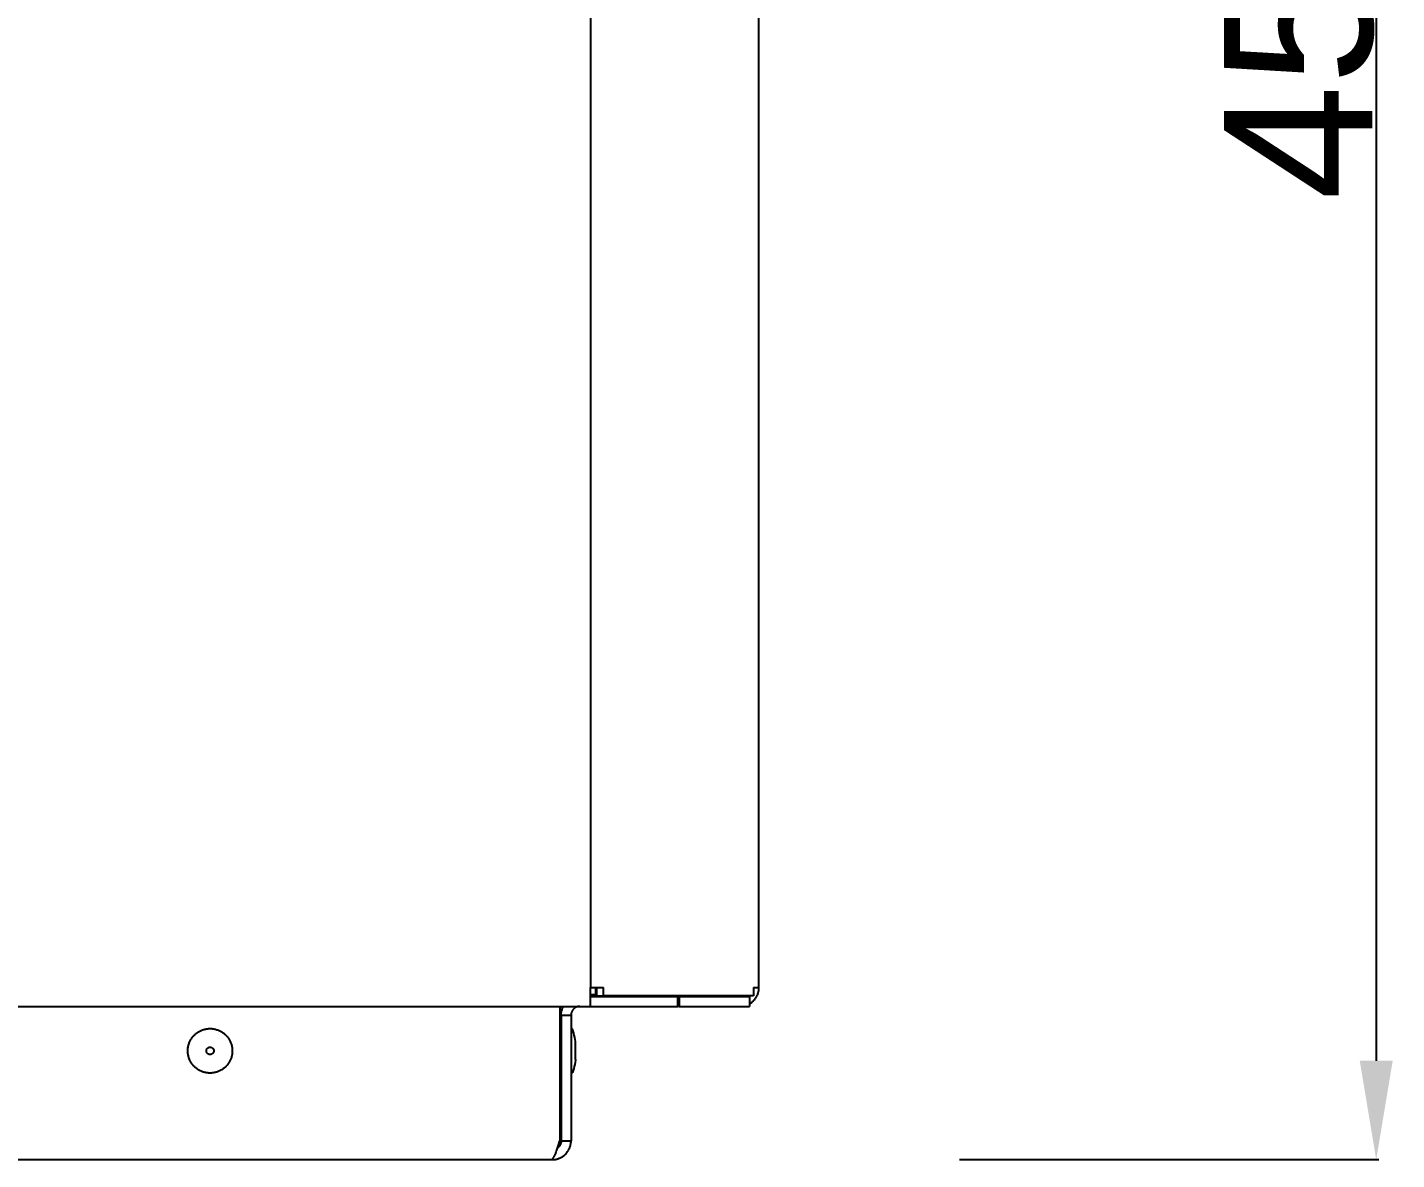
# Model space of a CAD drawing. Header units: millimetres. Extents: x -1893 to 2799, y -925 to 2353.
# Drawn here: x 1145.7 to 1422.6, y 1510.9 to 1739.9 of the extents above; entities that cross this region are included whole.
import ezdxf

# ---------------------------------------------------------------- set-up
doc = ezdxf.new("R2010")
doc.units = ezdxf.units.MM
doc.header["$MEASUREMENT"] = 0
doc.layers.add('Domyślny', color=7, linetype='Continuous', true_color=0x000000)
doc.layers.add('Utwórz2D linie widoczne', color=7, linetype='Continuous', true_color=0x000000)
doc.styles.add('Arial', font='')
doc.styles.get('Arial').set_extended_font_data('Arial')
doc.dimstyles.new('Domyślny', dxfattribs={"dimtxt": 30, "dimasz": 20, "dimexe": 0.5, "dimexo": 0.5, "dimgap": 0.25, "dimtad": 1, "dimtoh": 1, "dimdec": 0, "dimzin": 1, "dimdsep": 46, "dimtxsty": 'Arial', "dimcen": 0.5, "dimazin": 0, "dimtfac": 1, "dimtdec": 4, "dimtix": 1, "dimtmove": 1, "dimatfit": 3, "dimfxl": 0, "dimtolj": 1, "dimtzin": 1, "dimarcsym": 0})

# ---------------------------------------------------------------- blocks, each defined once
blk = doc.blocks.new('*D1')
at = {"layer": 'Defpoints', "color": 0}
for p in [(1333.64, 1968.9), (1333.64, 1510.9), (1418.43, 1510.9)]:
    blk.add_point(p, dxfattribs=at)
at = {"layer": 'Domyślny', "color": 0, "lineweight": -2}
for p, q in [((1334.14, 1968.9), (1418.93, 1968.9)), ((1418.43, 1948.9), (1418.43, 1530.9)), ((1334.14, 1510.9), (1418.93, 1510.9))]:
    blk.add_line(p, q, dxfattribs=at)
at = {"layer": 'Domyślny', "color": 0}
for points in [[(1421.77, 1948.9), (1415.1, 1948.9), (1418.43, 1968.9)], [(1415.1, 1530.9), (1421.77, 1530.9), (1418.43, 1510.9)]]:
    blk.add_solid(points, dxfattribs=at)
at = {"layer": 'Domyślny', "color": 0, "insert": (1402.87, 1739.9), "char_height": 30, "attachment_point": 5, "rotation": 90, "style": 'Arial'}
blk.add_mtext('\\A1;458', dxfattribs=at)

msp = doc.modelspace()

# ---------------------------------------------------------------- linework, layer by layer
at = {"layer": 'Domyślny'}
msp.add_line((1259.51, 1965.1), (1259.51, 1545.7), dxfattribs=at)
at = {"layer": 'Utwórz2D linie widoczne'}
for p, q in [((1293.61, 1545.7), (1293.61, 1965.1)), ((1259.51, 1545.7), (1262.2, 1545.7)), ((1259.51, 1541.9), (1259.51, 1545.7)), ((1260.61, 1544.2), (1260.61, 1545.7)), ((1260.78, 1545.7), (1260.78, 1544)), ((1262.2, 1544), (1262.2, 1545.7)), ((1292.5, 1545.7), (1293.61, 1545.7)), ((1292.5, 1545.7), (1292.5, 1544)), ((1293.53, 1544.92), (1293.56, 1545.05)), ((1293.56, 1545.05), (1293.58, 1545.18)), ((1293.58, 1545.18), (1293.59, 1545.31)), ((1293.59, 1545.31), (1293.6, 1545.44)), ((1293.6, 1545.44), (1293.61, 1545.57)), ((1293.61, 1545.57), (1293.61, 1545.7)), ((1260.61, 1544.2), (1259.51, 1544.2)), ((1259.51, 1543.9), (1260.78, 1543.9)), ((1260.78, 1544.2), (1260.61, 1544.2)), ((1260.78, 1544), (1262.2, 1544)), ((1260.78, 1543.9), (1263.61, 1543.9)), ((1292.5, 1544), (1262.2, 1544)), ((1263.61, 1543.9), (1277.21, 1543.9)), ((1277.21, 1541.9), (1277.21, 1543.9)), ((1277.21, 1543.9), (1277.49, 1543.9)), ((1277.49, 1543.9), (1291.08, 1543.9)), ((1277.49, 1543.9), (1277.49, 1541.9)), ((1289.92, 1543.9), (1289.86, 1543.9)), ((1289.98, 1543.91), (1289.92, 1543.9)), ((1290.04, 1543.91), (1289.98, 1543.91)), ((1290.1, 1543.92), (1290.04, 1543.91)), ((1290.16, 1543.93), (1290.1, 1543.92)), ((1290.22, 1543.95), (1290.16, 1543.93)), ((1290.28, 1543.96), (1290.22, 1543.95)), ((1290.34, 1543.98), (1290.28, 1543.96)), ((1290.4, 1544), (1290.34, 1543.98)), ((1291.08, 1543.9), (1291.67, 1543.9)), ((1291.67, 1543.9), (1291.67, 1541.9)), ((1291.67, 1542.38), (1291.78, 1542.45)), ((1291.78, 1542.45), (1291.89, 1542.52)), ((1291.89, 1542.52), (1292, 1542.59)), ((1292, 1542.59), (1292.1, 1542.67)), ((1292.1, 1542.67), (1292.21, 1542.75)), ((1292.21, 1542.75), (1292.31, 1542.83)), ((1292.31, 1542.83), (1292.4, 1542.92)), ((1292.4, 1542.92), (1292.5, 1543.01)), ((1292.5, 1543.01), (1292.59, 1543.1)), ((1292.59, 1543.1), (1292.67, 1543.2)), ((1292.67, 1543.2), (1292.76, 1543.3)), ((1292.76, 1543.3), (1292.84, 1543.4)), ((1292.84, 1543.4), (1292.91, 1543.51)), ((1292.91, 1543.51), (1292.99, 1543.61)), ((1292.99, 1543.61), (1293.06, 1543.72)), ((1293.06, 1543.72), (1293.12, 1543.83)), ((1293.12, 1543.83), (1293.18, 1543.95)), ((1293.18, 1543.95), (1293.24, 1544.06)), ((1293.24, 1544.06), (1293.3, 1544.18)), ((1293.3, 1544.18), (1293.35, 1544.3)), ((1293.35, 1544.3), (1293.39, 1544.42)), ((1293.39, 1544.42), (1293.43, 1544.55)), ((1293.43, 1544.55), (1293.47, 1544.67)), ((1293.47, 1544.67), (1293.5, 1544.8)), ((1293.5, 1544.8), (1293.53, 1544.92)), ((867.71, 1541.9), (1259.51, 1541.9)), ((1253.33, 1541.9), (1253.33, 1540.1)), ((1253.4, 1540.1), (1253.33, 1540.1)), ((1253.4, 1514.7), (1253.4, 1540.1)), ((1253.61, 1540.22), (1253.62, 1540.35)), ((1253.61, 1540.1), (1253.61, 1540.22)), ((1253.61, 1540.1), (1255.61, 1540.1)), ((1253.61, 1540.1), (1253.61, 1514.7)), ((1253.62, 1540.35), (1253.63, 1540.47)), ((1253.63, 1540.47), (1253.64, 1540.6)), ((1253.64, 1540.6), (1253.66, 1540.72)), ((1253.66, 1540.72), (1253.69, 1540.84)), ((1253.69, 1540.84), (1253.71, 1540.97)), ((1253.71, 1540.97), (1253.74, 1541.09)), ((1253.74, 1541.09), (1253.78, 1541.21)), ((1253.78, 1541.21), (1253.82, 1541.33)), ((1253.82, 1541.33), (1253.86, 1541.44)), ((1253.86, 1541.44), (1253.9, 1541.56)), ((1253.9, 1541.56), (1253.95, 1541.67)), ((1253.95, 1541.67), (1254.01, 1541.79)), ((1254.01, 1541.79), (1254.07, 1541.9)), ((1255.62, 1540.22), (1255.61, 1540.16)), ((1255.61, 1540.16), (1255.61, 1540.1)), ((1255.61, 1540.1), (1255.61, 1514.7)), ((1255.63, 1540.35), (1255.62, 1540.28)), ((1255.62, 1540.28), (1255.62, 1540.22)), ((1255.64, 1540.41), (1255.63, 1540.35)), ((1255.65, 1540.47), (1255.64, 1540.41)), ((1255.66, 1540.53), (1255.65, 1540.47)), ((1255.68, 1540.59), (1255.66, 1540.53)), ((1255.7, 1540.65), (1255.68, 1540.59)), ((1255.72, 1540.71), (1255.7, 1540.65)), ((1255.74, 1540.76), (1255.72, 1540.71)), ((1255.76, 1540.82), (1255.74, 1540.76)), ((1255.79, 1540.88), (1255.76, 1540.82)), ((1255.82, 1540.93), (1255.79, 1540.88)), ((1255.85, 1540.99), (1255.82, 1540.93)), ((1255.88, 1541.04), (1255.85, 1540.99)), ((1255.91, 1541.09), (1255.88, 1541.04)), ((1255.95, 1541.14), (1255.91, 1541.09)), ((1255.98, 1541.19), (1255.95, 1541.14)), ((1256.02, 1541.24), (1255.98, 1541.19)), ((1256.06, 1541.29), (1256.02, 1541.24)), ((1256.1, 1541.33), (1256.06, 1541.29)), ((1256.15, 1541.38), (1256.1, 1541.33)), ((1256.19, 1541.42), (1256.15, 1541.38)), ((1256.24, 1541.46), (1256.19, 1541.42)), ((1256.29, 1541.5), (1256.24, 1541.46)), ((1256.33, 1541.54), (1256.29, 1541.5)), ((1256.38, 1541.58), (1256.33, 1541.54)), ((1256.44, 1541.61), (1256.38, 1541.58)), ((1256.49, 1541.64), (1256.44, 1541.61)), ((1256.54, 1541.67), (1256.49, 1541.64)), ((1256.6, 1541.7), (1256.54, 1541.67)), ((1256.65, 1541.73), (1256.6, 1541.7)), ((1256.71, 1541.76), (1256.65, 1541.73)), ((1256.77, 1541.78), (1256.71, 1541.76)), ((1256.83, 1541.8), (1256.77, 1541.78)), ((1256.88, 1541.82), (1256.83, 1541.8)), ((1256.94, 1541.84), (1256.88, 1541.82)), ((1257, 1541.85), (1256.94, 1541.84)), ((1257.06, 1541.86), (1257, 1541.85)), ((1257.13, 1541.88), (1257.06, 1541.86)), ((1257.19, 1541.88), (1257.13, 1541.88)), ((1257.25, 1541.89), (1257.19, 1541.88)), ((1257.31, 1541.9), (1257.25, 1541.89)), ((1257.37, 1541.9), (1257.31, 1541.9)), ((1259.51, 1541.9), (1260.78, 1541.9)), ((1260.78, 1541.9), (1263.61, 1541.9)), ((1263.61, 1541.9), (1277.21, 1541.9)), ((1277.49, 1541.9), (1277.21, 1541.9)), ((1277.49, 1541.9), (1291.08, 1541.9)), ((1291.08, 1541.9), (1291.67, 1541.9)), ((1180.13, 1536.66), (1180.26, 1536.74)), ((1180.26, 1536.74), (1180.4, 1536.82)), ((1180.4, 1536.82), (1180.53, 1536.89)), ((1180.53, 1536.89), (1180.67, 1536.96)), ((1180.67, 1536.96), (1180.81, 1537.02)), ((1180.81, 1537.02), (1180.96, 1537.08)), ((1180.96, 1537.08), (1181.1, 1537.14)), ((1181.1, 1537.14), (1181.25, 1537.19)), ((1181.25, 1537.19), (1181.4, 1537.23)), ((1181.4, 1537.23), (1181.55, 1537.27)), ((1181.55, 1537.27), (1181.7, 1537.31)), ((1181.7, 1537.31), (1181.85, 1537.33)), ((1181.85, 1537.33), (1182.01, 1537.36)), ((1182.01, 1537.36), (1182.16, 1537.38)), ((1182.16, 1537.38), (1182.32, 1537.39)), ((1182.32, 1537.39), (1182.47, 1537.4)), ((1182.47, 1537.4), (1182.63, 1537.4)), ((1182.63, 1537.4), (1182.78, 1537.4)), ((1182.78, 1537.4), (1182.94, 1537.39)), ((1182.94, 1537.39), (1183.09, 1537.37)), ((1183.09, 1537.37), (1183.25, 1537.35)), ((1183.25, 1537.35), (1183.4, 1537.33)), ((1183.4, 1537.33), (1183.55, 1537.3)), ((1183.55, 1537.3), (1183.7, 1537.26)), ((1183.7, 1537.26), (1183.85, 1537.22)), ((1183.85, 1537.22), (1184, 1537.18)), ((1184, 1537.18), (1184.15, 1537.13)), ((1184.15, 1537.13), (1184.29, 1537.07)), ((1184.29, 1537.07), (1184.44, 1537.01)), ((1184.44, 1537.01), (1184.58, 1536.95)), ((1184.58, 1536.95), (1184.72, 1536.87)), ((1184.72, 1536.87), (1184.85, 1536.8)), ((1184.85, 1536.8), (1184.99, 1536.72)), ((1255.71, 1537.4), (1255.61, 1537.4)), ((1255.72, 1537.4), (1255.71, 1537.4)), ((1255.73, 1537.4), (1255.72, 1537.4)), ((1255.74, 1537.4), (1255.73, 1537.4)), ((1255.73, 1537.4), (1255.73, 1537.4)), ((1255.75, 1537.4), (1255.74, 1537.4)), ((1255.75, 1537.39), (1255.75, 1537.4)), ((1255.76, 1537.39), (1255.75, 1537.39)), ((1255.77, 1537.39), (1255.76, 1537.39)), ((1255.78, 1537.39), (1255.77, 1537.39)), ((1255.77, 1537.39), (1255.77, 1537.39)), ((1255.79, 1537.38), (1255.78, 1537.39)), ((1255.8, 1537.38), (1255.79, 1537.38)), ((1255.79, 1537.38), (1255.79, 1537.38)), ((1255.81, 1537.38), (1255.8, 1537.38)), ((1255.81, 1537.37), (1255.81, 1537.38)), ((1255.82, 1537.37), (1255.81, 1537.37)), ((1255.82, 1537.36), (1255.82, 1537.37)), ((1255.83, 1537.36), (1255.82, 1537.36)), ((1255.84, 1537.35), (1255.83, 1537.36)), ((1255.83, 1537.36), (1255.83, 1537.36)), ((1255.85, 1537.34), (1255.84, 1537.35)), ((1255.84, 1537.35), (1255.84, 1537.35)), ((1255.86, 1537.33), (1255.85, 1537.34)), ((1255.85, 1537.34), (1255.85, 1537.34)), ((1255.87, 1537.32), (1255.86, 1537.33)), ((1255.86, 1537.33), (1255.86, 1537.33)), ((1255.88, 1537.31), (1255.87, 1537.32)), ((1255.87, 1537.32), (1255.87, 1537.32)), ((1255.88, 1537.3), (1255.88, 1537.31)), ((1255.88, 1537.31), (1255.88, 1537.31)), ((1255.89, 1537.29), (1255.88, 1537.3)), ((1255.89, 1537.28), (1255.89, 1537.29)), ((1255.89, 1537.29), (1255.89, 1537.29)), ((1255.9, 1537.27), (1255.89, 1537.28)), ((1255.9, 1537.26), (1255.9, 1537.27)), ((1255.9, 1537.27), (1255.9, 1537.27)), ((1256.03, 1536.86), (1255.9, 1537.26)), ((1256.15, 1536.45), (1256.03, 1536.86)), ((1178.23, 1533.92), (1178.26, 1534.07)), ((1178.26, 1534.07), (1178.31, 1534.22)), ((1178.31, 1534.22), (1178.36, 1534.36)), ((1178.36, 1534.36), (1178.41, 1534.51)), ((1178.41, 1534.51), (1178.47, 1534.65)), ((1178.47, 1534.65), (1178.53, 1534.8)), ((1178.53, 1534.8), (1178.6, 1534.94)), ((1178.6, 1534.94), (1178.67, 1535.07)), ((1178.67, 1535.07), (1178.75, 1535.21)), ((1178.75, 1535.21), (1178.83, 1535.34)), ((1178.83, 1535.34), (1178.92, 1535.47)), ((1178.92, 1535.47), (1179.01, 1535.6)), ((1179.01, 1535.6), (1179.1, 1535.72)), ((1179.1, 1535.72), (1179.2, 1535.84)), ((1179.2, 1535.84), (1179.31, 1535.95)), ((1179.31, 1535.95), (1179.41, 1536.07)), ((1179.41, 1536.07), (1179.52, 1536.17)), ((1179.52, 1536.17), (1179.64, 1536.28)), ((1179.64, 1536.28), (1179.76, 1536.38)), ((1179.76, 1536.38), (1179.88, 1536.48)), ((1179.88, 1536.48), (1180, 1536.57)), ((1180, 1536.57), (1180.13, 1536.66)), ((1184.99, 1536.72), (1185.12, 1536.64)), ((1185.12, 1536.64), (1185.24, 1536.55)), ((1185.24, 1536.55), (1185.37, 1536.45)), ((1185.37, 1536.45), (1185.49, 1536.36)), ((1185.49, 1536.36), (1185.61, 1536.26)), ((1185.61, 1536.26), (1185.72, 1536.15)), ((1185.72, 1536.15), (1185.83, 1536.04)), ((1185.83, 1536.04), (1185.94, 1535.93)), ((1185.94, 1535.93), (1186.04, 1535.81)), ((1186.04, 1535.81), (1186.14, 1535.69)), ((1186.14, 1535.69), (1186.23, 1535.57)), ((1186.23, 1535.57), (1186.32, 1535.44)), ((1186.32, 1535.44), (1186.41, 1535.31)), ((1186.41, 1535.31), (1186.49, 1535.18)), ((1186.49, 1535.18), (1186.57, 1535.04)), ((1186.57, 1535.04), (1186.64, 1534.9)), ((1186.64, 1534.9), (1186.7, 1534.76)), ((1186.7, 1534.76), (1186.77, 1534.62)), ((1186.77, 1534.62), (1186.82, 1534.48)), ((1186.82, 1534.48), (1186.88, 1534.33)), ((1186.88, 1534.33), (1186.92, 1534.18)), ((1186.92, 1534.18), (1186.96, 1534.03)), ((1186.96, 1534.03), (1187, 1533.88)), ((1253.4, 1535), (1253.61, 1535)), ((1256.25, 1536.04), (1256.15, 1536.45)), ((1256.34, 1535.62), (1256.25, 1536.04)), ((1256.42, 1535.21), (1256.34, 1535.62)), ((1256.48, 1534.79), (1256.42, 1535.21)), ((1256.49, 1534.75), (1256.48, 1534.79)), ((1256.49, 1534.72), (1256.49, 1534.75)), ((1256.49, 1534.68), (1256.49, 1534.72)), ((1256.49, 1534.65), (1256.49, 1534.68)), ((1256.49, 1532.9), (1256.49, 1534.65)), ((1178.11, 1532.99), (1178.12, 1533.15)), ((1178.11, 1532.84), (1178.11, 1532.99)), ((1178.12, 1532.68), (1178.11, 1532.84)), ((1178.12, 1533.15), (1178.13, 1533.3)), ((1178.13, 1532.53), (1178.12, 1532.68)), ((1178.13, 1533.3), (1178.14, 1533.46)), ((1178.14, 1532.37), (1178.13, 1532.53)), ((1178.14, 1533.46), (1178.17, 1533.61)), ((1178.16, 1532.22), (1178.14, 1532.37)), ((1178.19, 1532.07), (1178.16, 1532.22)), ((1178.17, 1533.61), (1178.19, 1533.77)), ((1178.19, 1533.77), (1178.23, 1533.92)), ((1178.22, 1531.91), (1178.19, 1532.07)), ((1178.26, 1531.76), (1178.22, 1531.91)), ((1178.3, 1531.61), (1178.26, 1531.76)), ((1178.34, 1531.47), (1178.3, 1531.61)), ((1178.4, 1531.32), (1178.34, 1531.47)), ((1178.45, 1531.17), (1178.4, 1531.32)), ((1181.86, 1532.97), (1181.87, 1532.99)), ((1181.86, 1532.94), (1181.86, 1532.97)), ((1181.86, 1532.91), (1181.86, 1532.94)), ((1181.86, 1532.89), (1181.86, 1532.91)), ((1181.86, 1532.86), (1181.86, 1532.89)), ((1181.86, 1532.84), (1181.86, 1532.86)), ((1181.87, 1532.81), (1181.86, 1532.84)), ((1181.87, 1533.04), (1181.88, 1533.07)), ((1181.87, 1533.02), (1181.87, 1533.04)), ((1181.87, 1532.99), (1181.87, 1533.02)), ((1181.87, 1532.79), (1181.87, 1532.81)), ((1181.87, 1532.76), (1181.87, 1532.79)), ((1181.88, 1532.73), (1181.87, 1532.76)), ((1181.88, 1533.07), (1181.89, 1533.09)), ((1181.88, 1532.71), (1181.88, 1532.73)), ((1181.89, 1532.68), (1181.88, 1532.71)), ((1181.89, 1533.12), (1181.9, 1533.14)), ((1181.89, 1533.09), (1181.89, 1533.12)), ((1181.9, 1532.66), (1181.89, 1532.68)), ((1181.9, 1533.14), (1181.91, 1533.17)), ((1181.91, 1532.64), (1181.9, 1532.66)), ((1181.91, 1533.17), (1181.92, 1533.19)), ((1181.92, 1532.61), (1181.91, 1532.64)), ((1181.92, 1533.19), (1181.93, 1533.21)), ((1181.93, 1532.59), (1181.92, 1532.61)), ((1181.93, 1533.21), (1181.94, 1533.24)), ((1181.94, 1532.56), (1181.93, 1532.59)), ((1181.94, 1533.24), (1181.95, 1533.26)), ((1181.95, 1532.54), (1181.94, 1532.56)), ((1181.95, 1533.26), (1181.97, 1533.28)), ((1181.96, 1532.52), (1181.95, 1532.54)), ((1181.98, 1532.5), (1181.96, 1532.52)), ((1181.97, 1533.28), (1181.98, 1533.31)), ((1181.98, 1533.31), (1181.99, 1533.33)), ((1181.99, 1532.47), (1181.98, 1532.5)), ((1181.99, 1533.33), (1182.01, 1533.35)), ((1182.01, 1532.45), (1181.99, 1532.47)), ((1182.01, 1533.35), (1182.03, 1533.37)), ((1182.02, 1532.43), (1182.01, 1532.45)), ((1182.04, 1532.41), (1182.02, 1532.43)), ((1182.03, 1533.37), (1182.04, 1533.39)), ((1182.04, 1533.39), (1182.06, 1533.41)), ((1182.06, 1532.39), (1182.04, 1532.41)), ((1182.06, 1533.41), (1182.08, 1533.43)), ((1182.07, 1532.37), (1182.06, 1532.39)), ((1182.09, 1532.36), (1182.07, 1532.37)), ((1182.08, 1533.43), (1182.1, 1533.44)), ((1182.11, 1532.34), (1182.09, 1532.36)), ((1182.1, 1533.44), (1182.11, 1533.46)), ((1182.11, 1533.46), (1182.13, 1533.48)), ((1182.13, 1532.32), (1182.11, 1532.34)), ((1182.13, 1533.48), (1182.15, 1533.49)), ((1182.15, 1532.31), (1182.13, 1532.32)), ((1182.15, 1533.49), (1182.18, 1533.51)), ((1182.17, 1532.29), (1182.15, 1532.31)), ((1182.19, 1532.28), (1182.17, 1532.29)), ((1182.18, 1533.51), (1182.2, 1533.52)), ((1182.21, 1532.26), (1182.19, 1532.28)), ((1182.2, 1533.52), (1182.22, 1533.54)), ((1182.24, 1532.25), (1182.21, 1532.26)), ((1182.22, 1533.54), (1182.24, 1533.55)), ((1182.24, 1533.55), (1182.26, 1533.56)), ((1182.26, 1532.24), (1182.24, 1532.25)), ((1182.26, 1533.56), (1182.29, 1533.58)), ((1182.28, 1532.22), (1182.26, 1532.24)), ((1182.31, 1532.21), (1182.28, 1532.22)), ((1182.29, 1533.58), (1182.31, 1533.59)), ((1182.31, 1533.59), (1182.33, 1533.6)), ((1182.33, 1532.2), (1182.31, 1532.21)), ((1182.33, 1533.6), (1182.36, 1533.61)), ((1182.35, 1532.19), (1182.33, 1532.2)), ((1182.38, 1532.19), (1182.35, 1532.19)), ((1182.36, 1533.61), (1182.38, 1533.61)), ((1182.38, 1533.61), (1182.41, 1533.62)), ((1182.4, 1532.18), (1182.38, 1532.19)), ((1182.43, 1532.17), (1182.4, 1532.18)), ((1182.41, 1533.62), (1182.43, 1533.63)), ((1182.43, 1533.63), (1182.46, 1533.63)), ((1182.45, 1532.17), (1182.43, 1532.17)), ((1182.48, 1532.16), (1182.45, 1532.17)), ((1182.46, 1533.63), (1182.48, 1533.64)), ((1182.48, 1533.64), (1182.51, 1533.64)), ((1182.5, 1532.16), (1182.48, 1532.16)), ((1182.53, 1532.15), (1182.5, 1532.16)), ((1182.51, 1533.64), (1182.54, 1533.64)), ((1182.56, 1532.15), (1182.53, 1532.15)), ((1182.54, 1533.64), (1182.56, 1533.65)), ((1182.56, 1533.65), (1182.59, 1533.65)), ((1182.58, 1532.15), (1182.56, 1532.15)), ((1182.61, 1532.15), (1182.58, 1532.15)), ((1182.59, 1533.65), (1182.61, 1533.65)), ((1182.61, 1533.65), (1182.64, 1533.65)), ((1182.63, 1532.15), (1182.61, 1532.15)), ((1182.66, 1532.15), (1182.63, 1532.15)), ((1182.64, 1533.65), (1182.66, 1533.65)), ((1182.66, 1533.65), (1182.69, 1533.64)), ((1182.68, 1532.15), (1182.66, 1532.15)), ((1182.71, 1532.16), (1182.68, 1532.15)), ((1182.69, 1533.64), (1182.72, 1533.64)), ((1182.74, 1532.16), (1182.71, 1532.16)), ((1182.72, 1533.64), (1182.74, 1533.64)), ((1182.74, 1533.64), (1182.77, 1533.63)), ((1182.76, 1532.16), (1182.74, 1532.16)), ((1182.79, 1532.17), (1182.76, 1532.16)), ((1182.77, 1533.63), (1182.79, 1533.63)), ((1182.79, 1533.63), (1182.82, 1533.62)), ((1182.81, 1532.18), (1182.79, 1532.17)), ((1182.84, 1532.18), (1182.81, 1532.18)), ((1182.82, 1533.62), (1182.84, 1533.61)), ((1182.84, 1533.61), (1182.87, 1533.6)), ((1182.86, 1532.19), (1182.84, 1532.18)), ((1182.89, 1532.2), (1182.86, 1532.19)), ((1182.87, 1533.6), (1182.89, 1533.59)), ((1182.89, 1533.59), (1182.91, 1533.58)), ((1182.91, 1532.21), (1182.89, 1532.2)), ((1182.91, 1533.58), (1182.94, 1533.57)), ((1182.93, 1532.22), (1182.91, 1532.21)), ((1182.96, 1532.23), (1182.93, 1532.22)), ((1182.94, 1533.57), (1182.96, 1533.56)), ((1182.96, 1533.56), (1182.98, 1533.55)), ((1182.98, 1532.25), (1182.96, 1532.23)), ((1182.98, 1533.55), (1183.01, 1533.54)), ((1183, 1532.26), (1182.98, 1532.25)), ((1183.02, 1532.27), (1183, 1532.26)), ((1183.01, 1533.54), (1183.03, 1533.52)), ((1183.04, 1532.29), (1183.02, 1532.27)), ((1183.03, 1533.52), (1183.05, 1533.51)), ((1183.06, 1532.3), (1183.04, 1532.29)), ((1183.05, 1533.51), (1183.07, 1533.49)), ((1183.09, 1532.32), (1183.06, 1532.3)), ((1183.07, 1533.49), (1183.09, 1533.47)), ((1183.09, 1533.47), (1183.11, 1533.46)), ((1183.11, 1532.34), (1183.09, 1532.32)), ((1183.11, 1533.46), (1183.13, 1533.44)), ((1183.12, 1532.35), (1183.11, 1532.34)), ((1183.14, 1532.37), (1183.12, 1532.35)), ((1183.13, 1533.44), (1183.15, 1533.42)), ((1183.16, 1532.39), (1183.14, 1532.37)), ((1183.15, 1533.42), (1183.16, 1533.4)), ((1183.16, 1533.4), (1183.18, 1533.38)), ((1183.18, 1532.41), (1183.16, 1532.39)), ((1183.18, 1533.38), (1183.2, 1533.36)), ((1183.19, 1532.43), (1183.18, 1532.41)), ((1183.21, 1532.45), (1183.19, 1532.43)), ((1183.2, 1533.36), (1183.21, 1533.34)), ((1183.21, 1533.34), (1183.23, 1533.32)), ((1183.23, 1532.47), (1183.21, 1532.45)), ((1183.23, 1533.32), (1183.24, 1533.3)), ((1183.24, 1532.49), (1183.23, 1532.47)), ((1183.24, 1533.3), (1183.26, 1533.28)), ((1183.25, 1532.51), (1183.24, 1532.49)), ((1183.27, 1532.54), (1183.25, 1532.51)), ((1183.26, 1533.28), (1183.27, 1533.26)), ((1183.27, 1533.26), (1183.28, 1533.23)), ((1183.28, 1532.56), (1183.27, 1532.54)), ((1183.28, 1533.23), (1183.29, 1533.21)), ((1183.29, 1532.58), (1183.28, 1532.56)), ((1183.29, 1533.21), (1183.3, 1533.19)), ((1183.3, 1532.61), (1183.29, 1532.58)), ((1183.3, 1533.19), (1183.31, 1533.16)), ((1183.31, 1532.63), (1183.3, 1532.61)), ((1183.31, 1533.16), (1183.32, 1533.14)), ((1183.32, 1532.65), (1183.31, 1532.63)), ((1183.32, 1533.14), (1183.33, 1533.11)), ((1183.33, 1532.68), (1183.32, 1532.65)), ((1183.33, 1533.11), (1183.34, 1533.09)), ((1183.34, 1532.73), (1183.33, 1532.7)), ((1183.33, 1532.7), (1183.33, 1532.68)), ((1183.34, 1533.09), (1183.34, 1533.06)), ((1183.34, 1533.06), (1183.35, 1533.04)), ((1183.35, 1532.75), (1183.34, 1532.73)), ((1183.35, 1533.04), (1183.35, 1533.01)), ((1183.35, 1533.01), (1183.35, 1532.99)), ((1183.35, 1532.99), (1183.36, 1532.96)), ((1183.36, 1532.83), (1183.35, 1532.81)), ((1183.35, 1532.81), (1183.35, 1532.78)), ((1183.35, 1532.78), (1183.35, 1532.75)), ((1183.36, 1532.96), (1183.36, 1532.93)), ((1183.36, 1532.93), (1183.36, 1532.91)), ((1183.36, 1532.91), (1183.36, 1532.88)), ((1183.36, 1532.88), (1183.36, 1532.86)), ((1183.36, 1532.86), (1183.36, 1532.83)), ((1186.81, 1531.29), (1186.75, 1531.14)), ((1186.86, 1531.43), (1186.81, 1531.29)), ((1186.91, 1531.58), (1186.86, 1531.43)), ((1186.96, 1531.73), (1186.91, 1531.58)), ((1186.99, 1531.88), (1186.96, 1531.73)), ((1187.03, 1532.03), (1186.99, 1531.88)), ((1187, 1533.88), (1187.03, 1533.73)), ((1187.03, 1533.73), (1187.06, 1533.58)), ((1187.05, 1532.18), (1187.03, 1532.03)), ((1187.07, 1532.34), (1187.05, 1532.18)), ((1187.06, 1533.58), (1187.08, 1533.42)), ((1187.09, 1532.49), (1187.07, 1532.34)), ((1187.08, 1533.42), (1187.09, 1533.27)), ((1187.09, 1533.27), (1187.1, 1533.11)), ((1187.1, 1532.65), (1187.09, 1532.49)), ((1187.1, 1533.11), (1187.11, 1532.96)), ((1187.11, 1532.8), (1187.1, 1532.65)), ((1187.11, 1532.96), (1187.11, 1532.8)), ((1256.49, 1531.15), (1256.49, 1532.9)), ((1178.52, 1531.03), (1178.45, 1531.17)), ((1178.58, 1530.89), (1178.52, 1531.03)), ((1178.65, 1530.75), (1178.58, 1530.89)), ((1178.73, 1530.62), (1178.65, 1530.75)), ((1178.81, 1530.49), (1178.73, 1530.62)), ((1178.9, 1530.36), (1178.81, 1530.49)), ((1178.99, 1530.23), (1178.9, 1530.36)), ((1179.08, 1530.11), (1178.99, 1530.23)), ((1179.18, 1529.99), (1179.08, 1530.11)), ((1179.28, 1529.87), (1179.18, 1529.99)), ((1179.39, 1529.76), (1179.28, 1529.87)), ((1179.5, 1529.65), (1179.39, 1529.76)), ((1179.61, 1529.54), (1179.5, 1529.65)), ((1179.73, 1529.44), (1179.61, 1529.54)), ((1179.85, 1529.34), (1179.73, 1529.44)), ((1179.98, 1529.25), (1179.85, 1529.34)), ((1180.1, 1529.16), (1179.98, 1529.25)), ((1180.23, 1529.08), (1180.1, 1529.16)), ((1180.37, 1529), (1180.23, 1529.08)), ((1180.5, 1528.92), (1180.37, 1529)), ((1180.64, 1528.85), (1180.5, 1528.92)), ((1180.78, 1528.79), (1180.64, 1528.85)), ((1180.93, 1528.73), (1180.78, 1528.79)), ((1181.07, 1528.67), (1180.93, 1528.73)), ((1181.22, 1528.62), (1181.07, 1528.67)), ((1181.37, 1528.57), (1181.22, 1528.62)), ((1181.52, 1528.53), (1181.37, 1528.57)), ((1181.67, 1528.5), (1181.52, 1528.53)), ((1181.82, 1528.47), (1181.67, 1528.5)), ((1181.97, 1528.44), (1181.82, 1528.47)), ((1182.13, 1528.42), (1181.97, 1528.44)), ((1182.28, 1528.41), (1182.13, 1528.42)), ((1183.21, 1528.44), (1183.06, 1528.42)), ((1183.37, 1528.46), (1183.21, 1528.44)), ((1183.52, 1528.49), (1183.37, 1528.46)), ((1183.67, 1528.53), (1183.52, 1528.49)), ((1183.82, 1528.56), (1183.67, 1528.53)), ((1183.97, 1528.61), (1183.82, 1528.56)), ((1184.12, 1528.66), (1183.97, 1528.61)), ((1184.26, 1528.71), (1184.12, 1528.66)), ((1184.41, 1528.77), (1184.26, 1528.71)), ((1184.55, 1528.84), (1184.41, 1528.77)), ((1184.69, 1528.91), (1184.55, 1528.84)), ((1184.82, 1528.98), (1184.69, 1528.91)), ((1184.96, 1529.06), (1184.82, 1528.98)), ((1185.09, 1529.14), (1184.96, 1529.06)), ((1185.22, 1529.23), (1185.09, 1529.14)), ((1185.34, 1529.32), (1185.22, 1529.23)), ((1185.46, 1529.42), (1185.34, 1529.32)), ((1185.58, 1529.52), (1185.46, 1529.42)), ((1185.7, 1529.62), (1185.58, 1529.52)), ((1185.81, 1529.73), (1185.7, 1529.62)), ((1185.91, 1529.84), (1185.81, 1529.73)), ((1186.02, 1529.96), (1185.91, 1529.84)), ((1186.12, 1530.08), (1186.02, 1529.96)), ((1186.21, 1530.2), (1186.12, 1530.08)), ((1186.3, 1530.33), (1186.21, 1530.2)), ((1186.39, 1530.46), (1186.3, 1530.33)), ((1186.47, 1530.59), (1186.39, 1530.46)), ((1186.55, 1530.72), (1186.47, 1530.59)), ((1186.62, 1530.86), (1186.55, 1530.72)), ((1186.69, 1531), (1186.62, 1530.86)), ((1186.75, 1531.14), (1186.69, 1531)), ((1253.4, 1530.8), (1253.61, 1530.8)), ((1255.82, 1528.43), (1255.81, 1528.43)), ((1255.81, 1528.43), (1255.81, 1528.42)), ((1255.83, 1528.44), (1255.82, 1528.43)), ((1255.82, 1528.43), (1255.82, 1528.43)), ((1255.84, 1528.44), (1255.83, 1528.44)), ((1255.83, 1528.44), (1255.83, 1528.44)), ((1255.85, 1528.45), (1255.84, 1528.45)), ((1255.84, 1528.45), (1255.84, 1528.44)), ((1255.86, 1528.46), (1255.85, 1528.46)), ((1255.85, 1528.46), (1255.85, 1528.45)), ((1255.87, 1528.47), (1255.86, 1528.47)), ((1255.86, 1528.47), (1255.86, 1528.46)), ((1255.88, 1528.49), (1255.87, 1528.48)), ((1255.87, 1528.48), (1255.87, 1528.47)), ((1255.89, 1528.5), (1255.88, 1528.5)), ((1255.88, 1528.5), (1255.88, 1528.49)), ((1255.88, 1528.49), (1255.88, 1528.49)), ((1255.9, 1528.52), (1255.89, 1528.52)), ((1255.89, 1528.52), (1255.89, 1528.51)), ((1255.89, 1528.51), (1255.89, 1528.5)), ((1256.03, 1528.94), (1255.9, 1528.54)), ((1255.9, 1528.54), (1255.9, 1528.53)), ((1255.9, 1528.53), (1255.9, 1528.52)), ((1256.15, 1529.35), (1256.03, 1528.94)), ((1256.25, 1529.76), (1256.15, 1529.35)), ((1256.34, 1530.17), (1256.25, 1529.76)), ((1256.42, 1530.59), (1256.34, 1530.17)), ((1256.48, 1531.01), (1256.42, 1530.59)), ((1256.49, 1531.05), (1256.48, 1531.01)), ((1256.49, 1531.15), (1256.49, 1531.11)), ((1256.49, 1531.11), (1256.49, 1531.08)), ((1256.49, 1531.08), (1256.49, 1531.05)), ((1182.44, 1528.4), (1182.28, 1528.41)), ((1182.59, 1528.4), (1182.44, 1528.4)), ((1182.75, 1528.4), (1182.59, 1528.4)), ((1182.9, 1528.41), (1182.75, 1528.4)), ((1183.06, 1528.42), (1182.9, 1528.41)), ((1255.71, 1528.4), (1255.61, 1528.4)), ((1255.72, 1528.4), (1255.71, 1528.4)), ((1255.73, 1528.4), (1255.72, 1528.4)), ((1255.74, 1528.4), (1255.73, 1528.4)), ((1255.73, 1528.4), (1255.73, 1528.4)), ((1255.75, 1528.4), (1255.74, 1528.4)), ((1255.76, 1528.4), (1255.75, 1528.4)), ((1255.75, 1528.4), (1255.75, 1528.4)), ((1255.77, 1528.41), (1255.76, 1528.4)), ((1255.78, 1528.41), (1255.77, 1528.41)), ((1255.77, 1528.41), (1255.77, 1528.41)), ((1255.79, 1528.41), (1255.78, 1528.41)), ((1255.8, 1528.42), (1255.79, 1528.42)), ((1255.79, 1528.42), (1255.79, 1528.41)), ((1255.81, 1528.42), (1255.8, 1528.42)), ((1252.99, 1513.6), (1253.33, 1514.7)), ((1253.33, 1514.7), (1253.4, 1514.7)), ((1253.61, 1514.7), (1255.61, 1514.7)), ((1253.61, 1514.7), (1253.61, 1514.64)), ((1253.61, 1514.64), (1253.61, 1514.57)), ((1255.61, 1514.57), (1255.61, 1514.7)), ((1252.32, 1511.76), (1252.37, 1511.88)), ((1252.37, 1511.88), (1252.42, 1511.99)), ((1252.42, 1511.99), (1252.52, 1512.23)), ((1252.52, 1512.23), (1252.63, 1512.53)), ((1252.63, 1512.53), (1252.74, 1512.84)), ((1252.74, 1512.84), (1252.99, 1513.6)), ((1252.93, 1513.29), (1252.88, 1513.25)), ((1252.98, 1513.33), (1252.93, 1513.29)), ((1253.03, 1513.37), (1252.98, 1513.33)), ((1253.07, 1513.41), (1253.03, 1513.37)), ((1253.11, 1513.46), (1253.07, 1513.41)), ((1253.16, 1513.5), (1253.11, 1513.46)), ((1253.2, 1513.55), (1253.16, 1513.5)), ((1253.24, 1513.6), (1253.2, 1513.55)), ((1253.27, 1513.65), (1253.24, 1513.6)), ((1253.31, 1513.7), (1253.27, 1513.65)), ((1253.34, 1513.75), (1253.31, 1513.7)), ((1253.37, 1513.81), (1253.34, 1513.75)), ((1253.4, 1513.86), (1253.37, 1513.81)), ((1253.43, 1513.92), (1253.4, 1513.86)), ((1253.46, 1513.97), (1253.43, 1513.92)), ((1253.48, 1514.03), (1253.46, 1513.97)), ((1253.5, 1514.09), (1253.48, 1514.03)), ((1253.53, 1514.15), (1253.5, 1514.09)), ((1253.54, 1514.21), (1253.53, 1514.15)), ((1253.56, 1514.27), (1253.54, 1514.21)), ((1253.57, 1514.33), (1253.56, 1514.27)), ((1253.58, 1514.39), (1253.57, 1514.33)), ((1253.59, 1514.45), (1253.58, 1514.39)), ((1253.6, 1514.51), (1253.59, 1514.45)), ((1253.61, 1514.57), (1253.6, 1514.51)), ((1254.21, 1511.75), (1254.31, 1511.83)), ((1254.31, 1511.83), (1254.41, 1511.92)), ((1254.41, 1511.92), (1254.5, 1512.01)), ((1254.5, 1512.01), (1254.59, 1512.1)), ((1254.59, 1512.1), (1254.68, 1512.2)), ((1254.68, 1512.2), (1254.76, 1512.3)), ((1254.76, 1512.3), (1254.84, 1512.4)), ((1254.84, 1512.4), (1254.92, 1512.51)), ((1254.92, 1512.51), (1254.99, 1512.61)), ((1254.99, 1512.61), (1255.06, 1512.72)), ((1255.06, 1512.72), (1255.12, 1512.84)), ((1255.12, 1512.84), (1255.19, 1512.95)), ((1255.19, 1512.95), (1255.24, 1513.07)), ((1255.24, 1513.07), (1255.3, 1513.18)), ((1255.3, 1513.18), (1255.35, 1513.3)), ((1255.35, 1513.3), (1255.39, 1513.43)), ((1255.39, 1513.43), (1255.43, 1513.55)), ((1255.43, 1513.55), (1255.47, 1513.67)), ((1255.47, 1513.67), (1255.5, 1513.8)), ((1255.5, 1513.8), (1255.53, 1513.93)), ((1255.53, 1513.93), (1255.56, 1514.05)), ((1255.56, 1514.05), (1255.58, 1514.18)), ((1255.58, 1514.18), (1255.59, 1514.31)), ((1255.59, 1514.31), (1255.6, 1514.44)), ((1255.6, 1514.44), (1255.61, 1514.57)), ((875.69, 1510.9), (1251.53, 1510.9)), ((1251.53, 1510.9), (1251.81, 1510.9)), ((1251.53, 1510.9), (1251.54, 1510.9)), ((1251.54, 1510.9), (1251.55, 1510.9)), ((1251.55, 1510.9), (1251.56, 1510.9)), ((1251.56, 1510.9), (1251.57, 1510.9)), ((1251.57, 1510.9), (1251.59, 1510.9)), ((1251.59, 1510.9), (1251.6, 1510.91)), ((1251.6, 1510.91), (1251.61, 1510.91)), ((1251.61, 1510.91), (1251.62, 1510.91)), ((1251.62, 1510.91), (1251.63, 1510.91)), ((1251.63, 1510.91), (1251.65, 1510.92)), ((1251.63, 1510.91), (1251.63, 1510.91)), ((1251.65, 1510.92), (1251.66, 1510.92)), ((1251.66, 1510.92), (1251.67, 1510.93)), ((1251.67, 1510.93), (1251.68, 1510.93)), ((1251.68, 1510.93), (1251.7, 1510.94)), ((1251.7, 1510.94), (1251.71, 1510.94)), ((1251.71, 1510.94), (1251.72, 1510.95)), ((1251.72, 1510.95), (1251.73, 1510.96)), ((1251.73, 1510.96), (1251.74, 1510.97)), ((1251.74, 1510.97), (1251.76, 1510.97)), ((1251.76, 1510.97), (1251.77, 1510.98)), ((1251.77, 1510.98), (1251.78, 1510.99)), ((1251.78, 1510.99), (1251.79, 1511)), ((1251.79, 1511), (1251.8, 1511)), ((1251.8, 1511), (1251.81, 1511.01)), ((1251.81, 1511.01), (1251.82, 1511.02)), ((1251.81, 1511.01), (1251.81, 1510.9)), ((1251.81, 1510.9), (1251.94, 1510.9)), ((1251.82, 1511.02), (1251.84, 1511.03)), ((1251.84, 1511.03), (1251.85, 1511.05)), ((1251.85, 1511.05), (1251.86, 1511.06)), ((1251.86, 1511.06), (1251.89, 1511.08)), ((1251.89, 1511.08), (1251.91, 1511.11)), ((1251.91, 1511.11), (1251.94, 1511.14)), ((1251.94, 1511.14), (1251.96, 1511.17)), ((1251.94, 1510.9), (1252.07, 1510.91)), ((1251.96, 1511.17), (1251.99, 1511.2)), ((1251.99, 1511.2), (1252.01, 1511.23)), ((1252.01, 1511.23), (1252.04, 1511.27)), ((1252.04, 1511.27), (1252.06, 1511.31)), ((1252.06, 1511.31), (1252.09, 1511.34)), ((1252.07, 1510.91), (1252.2, 1510.92)), ((1252.09, 1511.34), (1252.11, 1511.38)), ((1252.11, 1511.38), (1252.17, 1511.48)), ((1252.17, 1511.48), (1252.22, 1511.57)), ((1252.2, 1510.92), (1252.33, 1510.93)), ((1252.22, 1511.57), (1252.27, 1511.66)), ((1252.27, 1511.66), (1252.32, 1511.76)), ((1252.33, 1510.93), (1252.46, 1510.95)), ((1252.46, 1510.95), (1252.58, 1510.98)), ((1252.58, 1510.98), (1252.71, 1511.01)), ((1252.71, 1511.01), (1252.84, 1511.04)), ((1252.84, 1511.04), (1252.96, 1511.08)), ((1252.96, 1511.08), (1253.08, 1511.12)), ((1253.08, 1511.12), (1253.21, 1511.16)), ((1253.21, 1511.16), (1253.33, 1511.21)), ((1253.33, 1511.21), (1253.44, 1511.27)), ((1253.44, 1511.27), (1253.56, 1511.32)), ((1253.56, 1511.32), (1253.67, 1511.39)), ((1253.67, 1511.39), (1253.79, 1511.45)), ((1253.79, 1511.45), (1253.9, 1511.52)), ((1253.9, 1511.52), (1254, 1511.59)), ((1254, 1511.59), (1254.11, 1511.67)), ((1254.11, 1511.67), (1254.21, 1511.75))]:
    msp.add_line(p, q, dxfattribs=at)

# ---------------------------------------------------------------- dimensions: what is measured, and where the dimension line sits
at = {"layer": 'Domyślny'}
dim = msp.add_aligned_dim(p1=(1333.64, 1968.9), p2=(1333.64, 1510.9), distance=84.79, dimstyle='Domyślny', dxfattribs=at)
dim.commit()
dim.dimension.update_dxf_attribs({"geometry": '*D1', "text_midpoint": (1402.87, 1739.9)})

doc.saveas('drawing.dxf')
